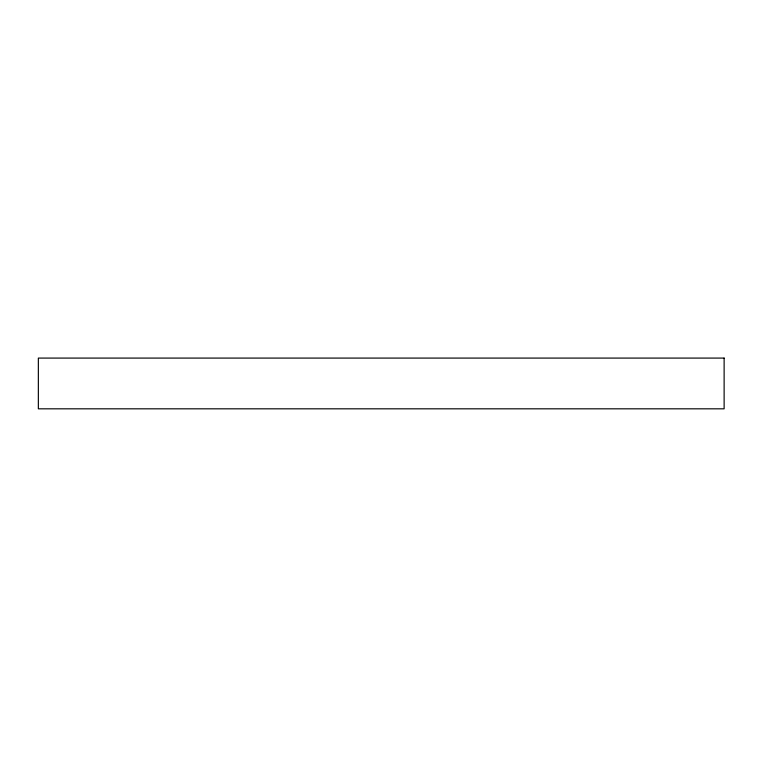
<?xml version="1.0" encoding="UTF-8"?>
<svg xmlns="http://www.w3.org/2000/svg" width="767" height="767" viewBox="0 0 767 767"><rect width="100%" height="100%" fill="white"/><g stroke="black" fill="none" stroke-linecap="round" stroke-linejoin="round"><path stroke-width="1.15" d="M724.125 358.084L38.35 358.084L38.35 408.821L724.125 408.821L724.125 358.084"/></g></svg>
